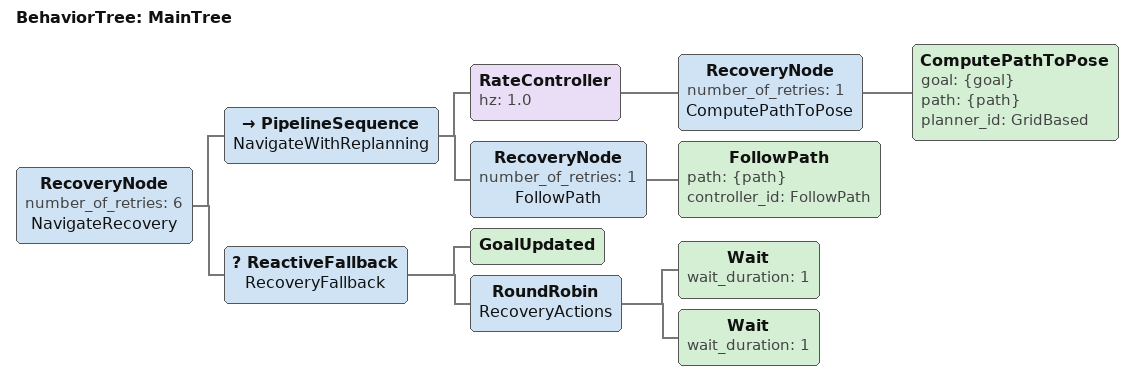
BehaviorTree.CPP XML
<root main_tree_to_execute="MainTree">
    <BehaviorTree ID="MainTree">
        <RecoveryNode number_of_retries="6" name="NavigateRecovery">
            <PipelineSequence name="NavigateWithReplanning">
                <RateController hz="1.0">
                    <RecoveryNode number_of_retries="1" name="ComputePathToPose">
                        <ComputePathToPose goal="{goal}" path="{path}" planner_id="GridBased"/>
                    </RecoveryNode>
                </RateController>
                <RecoveryNode number_of_retries="1" name="FollowPath">
                    <FollowPath path="{path}" controller_id="FollowPath"/>
                </RecoveryNode>
            </PipelineSequence>
            <ReactiveFallback name="RecoveryFallback">
                <GoalUpdated/>
                <RoundRobin name="RecoveryActions">
                    <Wait wait_duration="1"/>
                    <Wait wait_duration="1"/>
                </RoundRobin>
            </ReactiveFallback>
        </RecoveryNode>
    </BehaviorTree>
</root>
